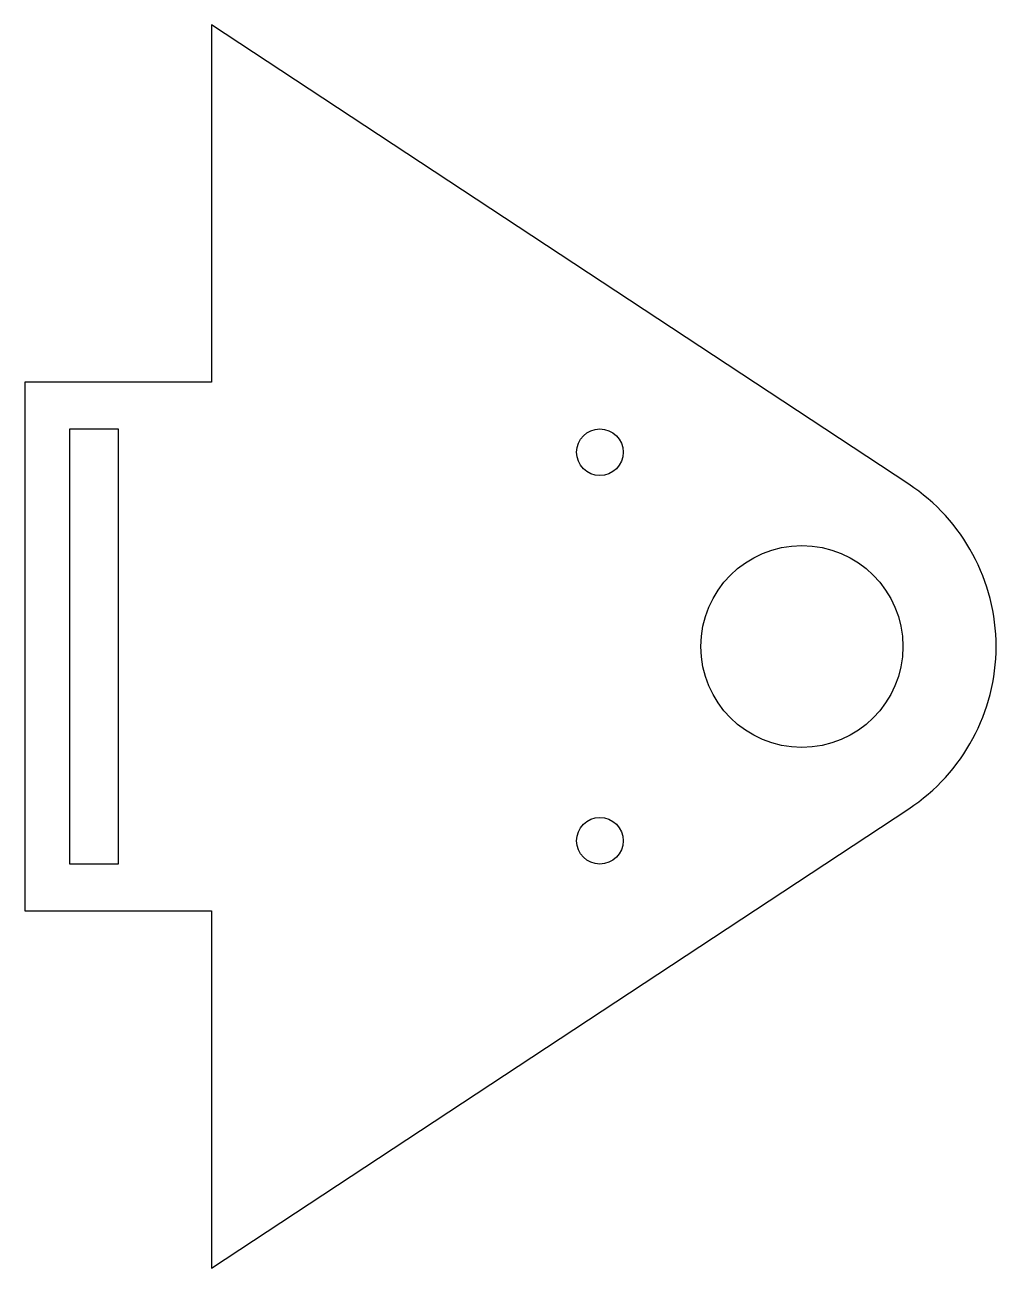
# Model space of a CAD drawing. Header units: millimetres. Extents: x -50 to 12.5, y -40 to 40.
import ezdxf

# ---------------------------------------------------------------- set-up
doc = ezdxf.new("R2010")
doc.units = ezdxf.units.MM

msp = doc.modelspace()

# ---------------------------------------------------------------- linework, layer by layer
msp.add_lwpolyline([(-38, 40), (-38, 17), (-50, 17), (-50, -17), (-38, -17), (-38, -40), (6.876, -10.439, 0.538737), (6.876, 10.439)], format="xyb", close=True)
msp.add_lwpolyline([(-44, -14), (-47.1, -14), (-47.1, 14), (-44, 14)], close=True)
for centre, radius in [((-13, 12.5), 1.5), ((0, 0), 6.5), ((-13, -12.5), 1.5)]:
    msp.add_circle(centre, radius)

doc.saveas('drawing.dxf')
